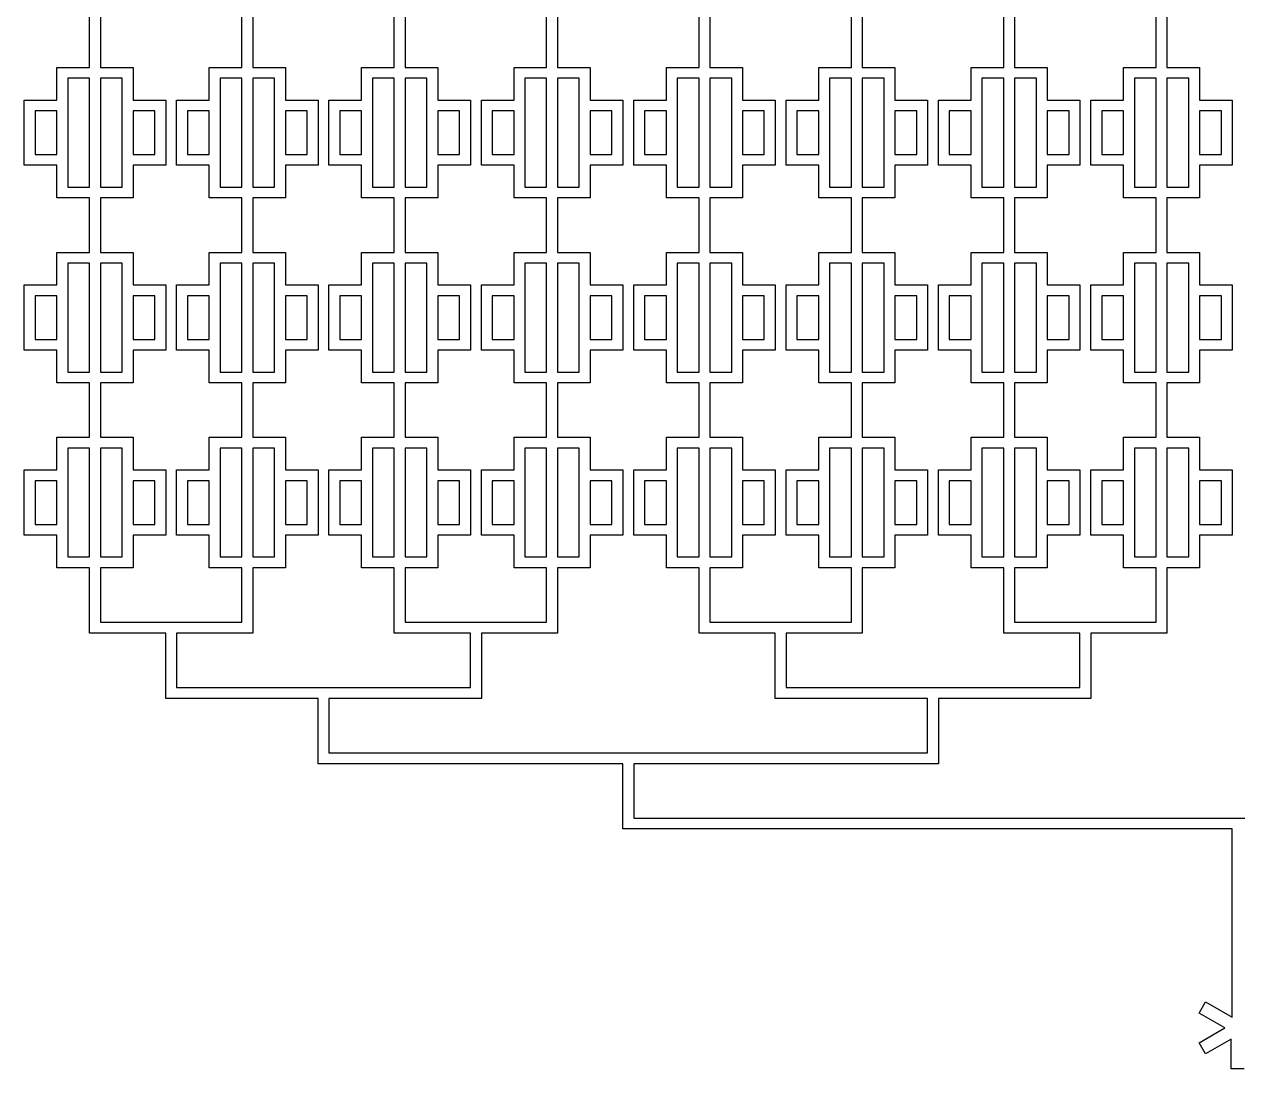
# Model space of a CAD drawing. Extents: x 18762 to 194465, y -118660 to 40000.
# Drawn here: x 18762 to 29912, y 5219 to 14820 of the extents above; entities that cross this region are included whole.
import ezdxf

# ---------------------------------------------------------------- set-up
doc = ezdxf.new("R2010")
doc.units = 13
doc.layers.add('Flow', color=5, linetype='Continuous')

msp = doc.modelspace()

# ---------------------------------------------------------------- linework, layer by layer
at = {"layer": 'Flow'}
for points in [[(29972.497752, 5219.185312), (29852.497752, 5219.185312), (29852.497752, 5490.262263), (29617.738226, 5354.723787), (29557.738226, 5458.646836), (29792.497752, 5594.185312), (29557.738226, 5729.723787), (29617.738226, 5833.646836), (29862.498876, 5692.334208), (29862.498876, 7423.1072), (24262.498876, 7423.1072), (24262.498876, 8023.1072), (21462.498876, 8023.1072), (21462.498876, 8623.1072), (20062.498876, 8623.1072), (20062.498876, 9223.1072), (19362.498876, 9223.1072), (19362.498876, 9573.1072), (19362.498876, 9823.1072), (19062.498876, 9823.1072), (19062.498876, 10123.1072), (18762.498876, 10123.1072), (18762.498876, 10723.1072), (19062.498876, 10723.1072), (19062.498876, 11023.1072), (19362.498876, 11023.1072), (19362.498876, 11273.1072), (19362.498876, 11523.1072), (19062.498876, 11523.1072), (19062.498876, 11823.1072), (18762.498876, 11823.1072), (18762.498876, 12423.1072), (19062.498876, 12423.1072), (19062.498876, 12723.1072), (19362.498876, 12723.1072), (19362.498876, 12973.1072), (19362.498876, 13223.1072), (19062.498876, 13223.1072), (19062.498876, 13523.1072), (18762.498876, 13523.1072), (18762.498876, 14123.1072), (19062.498876, 14123.1072), (19062.498876, 14423.1072), (19362.498876, 14423.1072), (19362.498876, 14673.1072), (19362.498876, 14923.1072)], [(19462.498876, 14923.1072), (19462.498876, 14673.1072), (19462.498876, 14423.1072), (19762.498876, 14423.1072), (19762.498876, 14123.1072), (20062.498876, 14123.1072), (20062.498876, 13523.1072), (19762.498876, 13523.1072), (19762.498876, 13223.1072), (19462.498876, 13223.1072), (19462.498876, 12973.1072), (19462.498876, 12723.1072), (19762.498876, 12723.1072), (19762.498876, 12423.1072), (20062.498876, 12423.1072), (20062.498876, 11823.1072), (19762.498876, 11823.1072), (19762.498876, 11523.1072), (19462.498876, 11523.1072), (19462.498876, 11273.1072), (19462.498876, 11023.1072), (19762.498876, 11023.1072), (19762.498876, 10723.1072), (20062.498876, 10723.1072), (20062.498876, 10123.1072), (19762.498876, 10123.1072), (19762.498876, 9823.1072), (19462.498876, 9823.1072), (19462.498876, 9573.1072), (19462.498876, 9323.1072), (20762.498876, 9323.1072), (20762.498876, 9573.1072), (20762.498876, 9823.1072), (20462.498876, 9823.1072), (20462.498876, 10123.1072), (20162.498876, 10123.1072), (20162.498876, 10723.1072), (20462.498876, 10723.1072), (20462.498876, 11023.1072), (20762.498876, 11023.1072), (20762.498876, 11273.1072), (20762.498876, 11523.1072), (20462.498876, 11523.1072), (20462.498876, 11823.1072), (20162.498876, 11823.1072), (20162.498876, 12423.1072), (20462.498876, 12423.1072), (20462.498876, 12723.1072), (20762.498876, 12723.1072), (20762.498876, 12973.1072), (20762.498876, 13223.1072), (20462.498876, 13223.1072), (20462.498876, 13523.1072), (20162.498876, 13523.1072), (20162.498876, 14123.1072), (20462.498876, 14123.1072), (20462.498876, 14423.1072), (20762.498876, 14423.1072), (20762.498876, 14673.1072), (20762.498876, 14923.1072)], [(20862.498876, 14923.1072), (20862.498876, 14673.1072), (20862.498876, 14423.1072), (21162.498876, 14423.1072), (21162.498876, 14123.1072), (21462.498876, 14123.1072), (21462.498876, 13523.1072), (21162.498876, 13523.1072), (21162.498876, 13223.1072), (20862.498876, 13223.1072), (20862.498876, 12973.1072), (20862.498876, 12723.1072), (21162.498876, 12723.1072), (21162.498876, 12423.1072), (21462.498876, 12423.1072), (21462.498876, 11823.1072), (21162.498876, 11823.1072), (21162.498876, 11523.1072), (20862.498876, 11523.1072), (20862.498876, 11273.1072), (20862.498876, 11023.1072), (21162.498876, 11023.1072), (21162.498876, 10723.1072), (21462.498876, 10723.1072), (21462.498876, 10123.1072), (21162.498876, 10123.1072), (21162.498876, 9823.1072), (20862.498876, 9823.1072), (20862.498876, 9573.1072), (20862.498876, 9223.1072), (20162.498876, 9223.1072), (20162.498876, 8723.1072), (22862.498876, 8723.1072), (22862.498876, 9223.1072), (22162.498876, 9223.1072), (22162.498876, 9573.1072), (22162.498876, 9823.1072), (21862.498876, 9823.1072), (21862.498876, 10123.1072), (21562.498876, 10123.1072), (21562.498876, 10723.1072), (21862.498876, 10723.1072), (21862.498876, 11023.1072), (22162.498876, 11023.1072), (22162.498876, 11273.1072), (22162.498876, 11523.1072), (21862.498876, 11523.1072), (21862.498876, 11823.1072), (21562.498876, 11823.1072), (21562.498876, 12423.1072), (21862.498876, 12423.1072), (21862.498876, 12723.1072), (22162.498876, 12723.1072), (22162.498876, 12973.1072), (22162.498876, 13223.1072), (21862.498876, 13223.1072), (21862.498876, 13523.1072), (21562.498876, 13523.1072), (21562.498876, 14123.1072), (21862.498876, 14123.1072), (21862.498876, 14423.1072), (22162.498876, 14423.1072), (22162.498876, 14673.1072), (22162.498876, 14923.1072)], [(23662.498876, 14923.1072), (23662.498876, 14673.1072), (23662.498876, 14423.1072), (23962.498876, 14423.1072), (23962.498876, 14123.1072), (24262.498876, 14123.1072), (24262.498876, 13523.1072), (23962.498876, 13523.1072), (23962.498876, 13223.1072), (23662.498876, 13223.1072), (23662.498876, 12973.1072), (23662.498876, 12723.1072), (23962.498876, 12723.1072), (23962.498876, 12423.1072), (24262.498876, 12423.1072), (24262.498876, 11823.1072), (23962.498876, 11823.1072), (23962.498876, 11523.1072), (23662.498876, 11523.1072), (23662.498876, 11273.1072), (23662.498876, 11023.1072), (23962.498876, 11023.1072), (23962.498876, 10723.1072), (24262.498876, 10723.1072), (24262.498876, 10123.1072), (23962.498876, 10123.1072), (23962.498876, 9823.1072), (23662.498876, 9823.1072), (23662.498876, 9573.1072), (23662.498876, 9223.1072), (22962.498876, 9223.1072), (22962.498876, 8623.1072), (21562.498876, 8623.1072), (21562.498876, 8123.1072), (27062.498876, 8123.1072), (27062.498876, 8623.1072), (25662.498876, 8623.1072), (25662.498876, 9223.1072), (24962.498876, 9223.1072), (24962.498876, 9573.1072), (24962.498876, 9823.1072), (24662.498876, 9823.1072), (24662.498876, 10123.1072), (24362.498876, 10123.1072), (24362.498876, 10723.1072), (24662.498876, 10723.1072), (24662.498876, 11023.1072), (24962.498876, 11023.1072), (24962.498876, 11273.1072), (24962.498876, 11523.1072), (24662.498876, 11523.1072), (24662.498876, 11823.1072), (24362.498876, 11823.1072), (24362.498876, 12423.1072), (24662.498876, 12423.1072), (24662.498876, 12723.1072), (24962.498876, 12723.1072), (24962.498876, 12973.1072), (24962.498876, 13223.1072), (24662.498876, 13223.1072), (24662.498876, 13523.1072), (24362.498876, 13523.1072), (24362.498876, 14123.1072), (24662.498876, 14123.1072), (24662.498876, 14423.1072), (24962.498876, 14423.1072), (24962.498876, 14673.1072), (24962.498876, 14923.1072)], [(22262.498876, 14923.1072), (22262.498876, 14673.1072), (22262.498876, 14423.1072), (22562.498876, 14423.1072), (22562.498876, 14123.1072), (22862.498876, 14123.1072), (22862.498876, 13523.1072), (22562.498876, 13523.1072), (22562.498876, 13223.1072), (22262.498876, 13223.1072), (22262.498876, 12973.1072), (22262.498876, 12723.1072), (22562.498876, 12723.1072), (22562.498876, 12423.1072), (22862.498876, 12423.1072), (22862.498876, 11823.1072), (22562.498876, 11823.1072), (22562.498876, 11523.1072), (22262.498876, 11523.1072), (22262.498876, 11273.1072), (22262.498876, 11023.1072), (22562.498876, 11023.1072), (22562.498876, 10723.1072), (22862.498876, 10723.1072), (22862.498876, 10123.1072), (22562.498876, 10123.1072), (22562.498876, 9823.1072), (22262.498876, 9823.1072), (22262.498876, 9573.1072), (22262.498876, 9323.1072), (23562.498876, 9323.1072), (23562.498876, 9573.1072), (23562.498876, 9823.1072), (23262.498876, 9823.1072), (23262.498876, 10123.1072), (22962.498876, 10123.1072), (22962.498876, 10723.1072), (23262.498876, 10723.1072), (23262.498876, 11023.1072), (23562.498876, 11023.1072), (23562.498876, 11273.1072), (23562.498876, 11523.1072), (23262.498876, 11523.1072), (23262.498876, 11823.1072), (22962.498876, 11823.1072), (22962.498876, 12423.1072), (23262.498876, 12423.1072), (23262.498876, 12723.1072), (23562.498876, 12723.1072), (23562.498876, 12973.1072), (23562.498876, 13223.1072), (23262.498876, 13223.1072), (23262.498876, 13523.1072), (22962.498876, 13523.1072), (22962.498876, 14123.1072), (23262.498876, 14123.1072), (23262.498876, 14423.1072), (23562.498876, 14423.1072), (23562.498876, 14673.1072), (23562.498876, 14923.1072)], [(29262.498876, 14923.1072), (29262.498876, 14673.1072), (29262.498876, 14423.1072), (29562.498876, 14423.1072), (29562.498876, 14123.1072), (29862.498876, 14123.1072), (29862.498876, 13523.1072), (29562.498876, 13523.1072), (29562.498876, 13223.1072), (29262.498876, 13223.1072), (29262.498876, 12973.1072), (29262.498876, 12723.1072), (29562.498876, 12723.1072), (29562.498876, 12423.1072), (29862.498876, 12423.1072), (29862.498876, 11823.1072), (29562.498876, 11823.1072), (29562.498876, 11523.1072), (29262.498876, 11523.1072), (29262.498876, 11273.1072), (29262.498876, 11023.1072), (29562.498876, 11023.1072), (29562.498876, 10723.1072), (29862.498876, 10723.1072), (29862.498876, 10123.1072), (29562.498876, 10123.1072), (29562.498876, 9823.1072), (29262.498876, 9823.1072), (29262.498876, 9573.1072), (29262.498876, 9223.1072), (28562.498876, 9223.1072), (28562.498876, 8623.1072), (27162.498876, 8623.1072), (27162.498876, 8023.1072), (24362.498876, 8023.1072), (24362.498876, 7523.1072), (35462.498876, 7523.1072)], [(25062.498876, 14923.1072), (25062.498876, 14673.1072), (25062.498876, 14423.1072), (25362.498876, 14423.1072), (25362.498876, 14123.1072), (25662.498876, 14123.1072), (25662.498876, 13523.1072), (25362.498876, 13523.1072), (25362.498876, 13223.1072), (25062.498876, 13223.1072), (25062.498876, 12973.1072), (25062.498876, 12723.1072), (25362.498876, 12723.1072), (25362.498876, 12423.1072), (25662.498876, 12423.1072), (25662.498876, 11823.1072), (25362.498876, 11823.1072), (25362.498876, 11523.1072), (25062.498876, 11523.1072), (25062.498876, 11273.1072), (25062.498876, 11023.1072), (25362.498876, 11023.1072), (25362.498876, 10723.1072), (25662.498876, 10723.1072), (25662.498876, 10123.1072), (25362.498876, 10123.1072), (25362.498876, 9823.1072), (25062.498876, 9823.1072), (25062.498876, 9573.1072), (25062.498876, 9323.1072), (26362.498876, 9323.1072), (26362.498876, 9573.1072), (26362.498876, 9823.1072), (26062.498876, 9823.1072), (26062.498876, 10123.1072), (25762.498876, 10123.1072), (25762.498876, 10723.1072), (26062.498876, 10723.1072), (26062.498876, 11023.1072), (26362.498876, 11023.1072), (26362.498876, 11273.1072), (26362.498876, 11523.1072), (26062.498876, 11523.1072), (26062.498876, 11823.1072), (25762.498876, 11823.1072), (25762.498876, 12423.1072), (26062.498876, 12423.1072), (26062.498876, 12723.1072), (26362.498876, 12723.1072), (26362.498876, 12973.1072), (26362.498876, 13223.1072), (26062.498876, 13223.1072), (26062.498876, 13523.1072), (25762.498876, 13523.1072), (25762.498876, 14123.1072), (26062.498876, 14123.1072), (26062.498876, 14423.1072), (26362.498876, 14423.1072), (26362.498876, 14673.1072), (26362.498876, 14923.1072)], [(26462.498876, 14923.1072), (26462.498876, 14673.1072), (26462.498876, 14423.1072), (26762.498876, 14423.1072), (26762.498876, 14123.1072), (27062.498876, 14123.1072), (27062.498876, 13523.1072), (26762.498876, 13523.1072), (26762.498876, 13223.1072), (26462.498876, 13223.1072), (26462.498876, 12973.1072), (26462.498876, 12723.1072), (26762.498876, 12723.1072), (26762.498876, 12423.1072), (27062.498876, 12423.1072), (27062.498876, 11823.1072), (26762.498876, 11823.1072), (26762.498876, 11523.1072), (26462.498876, 11523.1072), (26462.498876, 11273.1072), (26462.498876, 11023.1072), (26762.498876, 11023.1072), (26762.498876, 10723.1072), (27062.498876, 10723.1072), (27062.498876, 10123.1072), (26762.498876, 10123.1072), (26762.498876, 9823.1072), (26462.498876, 9823.1072), (26462.498876, 9573.1072), (26462.498876, 9223.1072), (25762.498876, 9223.1072), (25762.498876, 8723.1072), (28462.498876, 8723.1072), (28462.498876, 9223.1072), (27762.498876, 9223.1072), (27762.498876, 9573.1072), (27762.498876, 9823.1072), (27462.498876, 9823.1072), (27462.498876, 10123.1072), (27162.498876, 10123.1072), (27162.498876, 10723.1072), (27462.498876, 10723.1072), (27462.498876, 11023.1072), (27762.498876, 11023.1072), (27762.498876, 11273.1072), (27762.498876, 11523.1072), (27462.498876, 11523.1072), (27462.498876, 11823.1072), (27162.498876, 11823.1072), (27162.498876, 12423.1072), (27462.498876, 12423.1072), (27462.498876, 12723.1072), (27762.498876, 12723.1072), (27762.498876, 12973.1072), (27762.498876, 13223.1072), (27462.498876, 13223.1072), (27462.498876, 13523.1072), (27162.498876, 13523.1072), (27162.498876, 14123.1072), (27462.498876, 14123.1072), (27462.498876, 14423.1072), (27762.498876, 14423.1072), (27762.498876, 14673.1072), (27762.498876, 14923.1072)], [(27862.498876, 14923.1072), (27862.498876, 14673.1072), (27862.498876, 14423.1072), (28162.498876, 14423.1072), (28162.498876, 14123.1072), (28462.498876, 14123.1072), (28462.498876, 13523.1072), (28162.498876, 13523.1072), (28162.498876, 13223.1072), (27862.498876, 13223.1072), (27862.498876, 12973.1072), (27862.498876, 12723.1072), (28162.498876, 12723.1072), (28162.498876, 12423.1072), (28462.498876, 12423.1072), (28462.498876, 11823.1072), (28162.498876, 11823.1072), (28162.498876, 11523.1072), (27862.498876, 11523.1072), (27862.498876, 11273.1072), (27862.498876, 11023.1072), (28162.498876, 11023.1072), (28162.498876, 10723.1072), (28462.498876, 10723.1072), (28462.498876, 10123.1072), (28162.498876, 10123.1072), (28162.498876, 9823.1072), (27862.498876, 9823.1072), (27862.498876, 9573.1072), (27862.498876, 9323.1072), (29162.498876, 9323.1072), (29162.498876, 9573.1072), (29162.498876, 9823.1072), (28862.498876, 9823.1072), (28862.498876, 10123.1072), (28562.498876, 10123.1072), (28562.498876, 10723.1072), (28862.498876, 10723.1072), (28862.498876, 11023.1072), (29162.498876, 11023.1072), (29162.498876, 11273.1072), (29162.498876, 11523.1072), (28862.498876, 11523.1072), (28862.498876, 11823.1072), (28562.498876, 11823.1072), (28562.498876, 12423.1072), (28862.498876, 12423.1072), (28862.498876, 12723.1072), (29162.498876, 12723.1072), (29162.498876, 12973.1072), (29162.498876, 13223.1072), (28862.498876, 13223.1072), (28862.498876, 13523.1072), (28562.498876, 13523.1072), (28562.498876, 14123.1072), (28862.498876, 14123.1072), (28862.498876, 14423.1072), (29162.498876, 14423.1072), (29162.498876, 14673.1072), (29162.498876, 14923.1072)]]:
    msp.add_lwpolyline(points, dxfattribs=at)
for points in [[(19362.498876, 13323.1072), (19362.498876, 14323.1072), (19162.498876, 14323.1072), (19162.498876, 13323.1072)], [(19662.498876, 14323.1072), (19462.498876, 14323.1072), (19462.498876, 13323.1072), (19662.498876, 13323.1072)], [(20762.498876, 13323.1072), (20762.498876, 14323.1072), (20562.498876, 14323.1072), (20562.498876, 13323.1072)], [(21062.498876, 14323.1072), (20862.498876, 14323.1072), (20862.498876, 13323.1072), (21062.498876, 13323.1072)], [(22162.498876, 13323.1072), (22162.498876, 14323.1072), (21962.498876, 14323.1072), (21962.498876, 13323.1072)], [(22462.498876, 14323.1072), (22262.498876, 14323.1072), (22262.498876, 13323.1072), (22462.498876, 13323.1072)], [(23562.498876, 13323.1072), (23562.498876, 14323.1072), (23362.498876, 14323.1072), (23362.498876, 13323.1072)], [(23862.498876, 14323.1072), (23662.498876, 14323.1072), (23662.498876, 13323.1072), (23862.498876, 13323.1072)], [(24962.498876, 13323.1072), (24962.498876, 14323.1072), (24762.498876, 14323.1072), (24762.498876, 13323.1072)], [(25262.498876, 14323.1072), (25062.498876, 14323.1072), (25062.498876, 13323.1072), (25262.498876, 13323.1072)], [(26362.498876, 13323.1072), (26362.498876, 14323.1072), (26162.498876, 14323.1072), (26162.498876, 13323.1072)], [(26662.498876, 14323.1072), (26462.498876, 14323.1072), (26462.498876, 13323.1072), (26662.498876, 13323.1072)], [(27762.498876, 13323.1072), (27762.498876, 14323.1072), (27562.498876, 14323.1072), (27562.498876, 13323.1072)], [(28062.498876, 14323.1072), (27862.498876, 14323.1072), (27862.498876, 13323.1072), (28062.498876, 13323.1072)], [(29162.498876, 13323.1072), (29162.498876, 14323.1072), (28962.498876, 14323.1072), (28962.498876, 13323.1072)], [(29462.498876, 14323.1072), (29262.498876, 14323.1072), (29262.498876, 13323.1072), (29462.498876, 13323.1072)], [(19062.498876, 13623.1072), (19062.498876, 14023.1072), (18862.498876, 14023.1072), (18862.498876, 13623.1072)], [(19962.498876, 14023.1072), (19762.498876, 14023.1072), (19762.498876, 13623.1072), (19962.498876, 13623.1072)], [(20462.498876, 13623.1072), (20462.498876, 14023.1072), (20262.498876, 14023.1072), (20262.498876, 13623.1072)], [(21362.498876, 14023.1072), (21162.498876, 14023.1072), (21162.498876, 13623.1072), (21362.498876, 13623.1072)], [(21862.498876, 13623.1072), (21862.498876, 14023.1072), (21662.498876, 14023.1072), (21662.498876, 13623.1072)], [(22762.498876, 14023.1072), (22562.498876, 14023.1072), (22562.498876, 13623.1072), (22762.498876, 13623.1072)], [(23262.498876, 13623.1072), (23262.498876, 14023.1072), (23062.498876, 14023.1072), (23062.498876, 13623.1072)], [(24162.498876, 14023.1072), (23962.498876, 14023.1072), (23962.498876, 13623.1072), (24162.498876, 13623.1072)], [(24662.498876, 13623.1072), (24662.498876, 14023.1072), (24462.498876, 14023.1072), (24462.498876, 13623.1072)], [(25562.498876, 14023.1072), (25362.498876, 14023.1072), (25362.498876, 13623.1072), (25562.498876, 13623.1072)], [(26062.498876, 13623.1072), (26062.498876, 14023.1072), (25862.498876, 14023.1072), (25862.498876, 13623.1072)], [(26962.498876, 14023.1072), (26762.498876, 14023.1072), (26762.498876, 13623.1072), (26962.498876, 13623.1072)], [(27462.498876, 13623.1072), (27462.498876, 14023.1072), (27262.498876, 14023.1072), (27262.498876, 13623.1072)], [(28362.498876, 14023.1072), (28162.498876, 14023.1072), (28162.498876, 13623.1072), (28362.498876, 13623.1072)], [(28862.498876, 13623.1072), (28862.498876, 14023.1072), (28662.498876, 14023.1072), (28662.498876, 13623.1072)], [(29762.498876, 14023.1072), (29562.498876, 14023.1072), (29562.498876, 13623.1072), (29762.498876, 13623.1072)], [(19362.498876, 11623.1072), (19362.498876, 12623.1072), (19162.498876, 12623.1072), (19162.498876, 11623.1072)], [(19662.498876, 12623.1072), (19462.498876, 12623.1072), (19462.498876, 11623.1072), (19662.498876, 11623.1072)], [(20762.498876, 11623.1072), (20762.498876, 12623.1072), (20562.498876, 12623.1072), (20562.498876, 11623.1072)], [(21062.498876, 12623.1072), (20862.498876, 12623.1072), (20862.498876, 11623.1072), (21062.498876, 11623.1072)], [(22162.498876, 11623.1072), (22162.498876, 12623.1072), (21962.498876, 12623.1072), (21962.498876, 11623.1072)], [(22462.498876, 12623.1072), (22262.498876, 12623.1072), (22262.498876, 11623.1072), (22462.498876, 11623.1072)], [(23562.498876, 11623.1072), (23562.498876, 12623.1072), (23362.498876, 12623.1072), (23362.498876, 11623.1072)], [(23862.498876, 12623.1072), (23662.498876, 12623.1072), (23662.498876, 11623.1072), (23862.498876, 11623.1072)], [(24962.498876, 11623.1072), (24962.498876, 12623.1072), (24762.498876, 12623.1072), (24762.498876, 11623.1072)], [(25262.498876, 12623.1072), (25062.498876, 12623.1072), (25062.498876, 11623.1072), (25262.498876, 11623.1072)], [(26362.498876, 11623.1072), (26362.498876, 12623.1072), (26162.498876, 12623.1072), (26162.498876, 11623.1072)], [(26662.498876, 12623.1072), (26462.498876, 12623.1072), (26462.498876, 11623.1072), (26662.498876, 11623.1072)], [(27762.498876, 11623.1072), (27762.498876, 12623.1072), (27562.498876, 12623.1072), (27562.498876, 11623.1072)], [(28062.498876, 12623.1072), (27862.498876, 12623.1072), (27862.498876, 11623.1072), (28062.498876, 11623.1072)], [(29162.498876, 11623.1072), (29162.498876, 12623.1072), (28962.498876, 12623.1072), (28962.498876, 11623.1072)], [(29462.498876, 12623.1072), (29262.498876, 12623.1072), (29262.498876, 11623.1072), (29462.498876, 11623.1072)], [(19062.498876, 11923.1072), (19062.498876, 12323.1072), (18862.498876, 12323.1072), (18862.498876, 11923.1072)], [(19962.498876, 12323.1072), (19762.498876, 12323.1072), (19762.498876, 11923.1072), (19962.498876, 11923.1072)], [(20462.498876, 11923.1072), (20462.498876, 12323.1072), (20262.498876, 12323.1072), (20262.498876, 11923.1072)], [(21362.498876, 12323.1072), (21162.498876, 12323.1072), (21162.498876, 11923.1072), (21362.498876, 11923.1072)], [(21862.498876, 11923.1072), (21862.498876, 12323.1072), (21662.498876, 12323.1072), (21662.498876, 11923.1072)], [(22762.498876, 12323.1072), (22562.498876, 12323.1072), (22562.498876, 11923.1072), (22762.498876, 11923.1072)], [(23262.498876, 11923.1072), (23262.498876, 12323.1072), (23062.498876, 12323.1072), (23062.498876, 11923.1072)], [(24162.498876, 12323.1072), (23962.498876, 12323.1072), (23962.498876, 11923.1072), (24162.498876, 11923.1072)], [(24662.498876, 11923.1072), (24662.498876, 12323.1072), (24462.498876, 12323.1072), (24462.498876, 11923.1072)], [(25562.498876, 12323.1072), (25362.498876, 12323.1072), (25362.498876, 11923.1072), (25562.498876, 11923.1072)], [(26062.498876, 11923.1072), (26062.498876, 12323.1072), (25862.498876, 12323.1072), (25862.498876, 11923.1072)], [(26962.498876, 12323.1072), (26762.498876, 12323.1072), (26762.498876, 11923.1072), (26962.498876, 11923.1072)], [(27462.498876, 11923.1072), (27462.498876, 12323.1072), (27262.498876, 12323.1072), (27262.498876, 11923.1072)], [(28362.498876, 12323.1072), (28162.498876, 12323.1072), (28162.498876, 11923.1072), (28362.498876, 11923.1072)], [(28862.498876, 11923.1072), (28862.498876, 12323.1072), (28662.498876, 12323.1072), (28662.498876, 11923.1072)], [(29762.498876, 12323.1072), (29562.498876, 12323.1072), (29562.498876, 11923.1072), (29762.498876, 11923.1072)], [(19362.498876, 9923.1072), (19362.498876, 10923.1072), (19162.498876, 10923.1072), (19162.498876, 9923.1072)], [(19662.498876, 10923.1072), (19462.498876, 10923.1072), (19462.498876, 9923.1072), (19662.498876, 9923.1072)], [(20762.498876, 9923.1072), (20762.498876, 10923.1072), (20562.498876, 10923.1072), (20562.498876, 9923.1072)], [(21062.498876, 10923.1072), (20862.498876, 10923.1072), (20862.498876, 9923.1072), (21062.498876, 9923.1072)], [(22162.498876, 9923.1072), (22162.498876, 10923.1072), (21962.498876, 10923.1072), (21962.498876, 9923.1072)], [(22462.498876, 10923.1072), (22262.498876, 10923.1072), (22262.498876, 9923.1072), (22462.498876, 9923.1072)], [(23562.498876, 9923.1072), (23562.498876, 10923.1072), (23362.498876, 10923.1072), (23362.498876, 9923.1072)], [(23862.498876, 10923.1072), (23662.498876, 10923.1072), (23662.498876, 9923.1072), (23862.498876, 9923.1072)], [(24962.498876, 9923.1072), (24962.498876, 10923.1072), (24762.498876, 10923.1072), (24762.498876, 9923.1072)], [(25262.498876, 10923.1072), (25062.498876, 10923.1072), (25062.498876, 9923.1072), (25262.498876, 9923.1072)], [(26362.498876, 9923.1072), (26362.498876, 10923.1072), (26162.498876, 10923.1072), (26162.498876, 9923.1072)], [(26662.498876, 10923.1072), (26462.498876, 10923.1072), (26462.498876, 9923.1072), (26662.498876, 9923.1072)], [(27762.498876, 9923.1072), (27762.498876, 10923.1072), (27562.498876, 10923.1072), (27562.498876, 9923.1072)], [(28062.498876, 10923.1072), (27862.498876, 10923.1072), (27862.498876, 9923.1072), (28062.498876, 9923.1072)], [(29162.498876, 9923.1072), (29162.498876, 10923.1072), (28962.498876, 10923.1072), (28962.498876, 9923.1072)], [(29462.498876, 10923.1072), (29262.498876, 10923.1072), (29262.498876, 9923.1072), (29462.498876, 9923.1072)], [(19062.498876, 10223.1072), (19062.498876, 10623.1072), (18862.498876, 10623.1072), (18862.498876, 10223.1072)], [(19962.498876, 10623.1072), (19762.498876, 10623.1072), (19762.498876, 10223.1072), (19962.498876, 10223.1072)], [(20462.498876, 10223.1072), (20462.498876, 10623.1072), (20262.498876, 10623.1072), (20262.498876, 10223.1072)], [(21362.498876, 10623.1072), (21162.498876, 10623.1072), (21162.498876, 10223.1072), (21362.498876, 10223.1072)], [(21862.498876, 10223.1072), (21862.498876, 10623.1072), (21662.498876, 10623.1072), (21662.498876, 10223.1072)], [(22762.498876, 10623.1072), (22562.498876, 10623.1072), (22562.498876, 10223.1072), (22762.498876, 10223.1072)], [(23262.498876, 10223.1072), (23262.498876, 10623.1072), (23062.498876, 10623.1072), (23062.498876, 10223.1072)], [(24162.498876, 10623.1072), (23962.498876, 10623.1072), (23962.498876, 10223.1072), (24162.498876, 10223.1072)], [(24662.498876, 10223.1072), (24662.498876, 10623.1072), (24462.498876, 10623.1072), (24462.498876, 10223.1072)], [(25562.498876, 10623.1072), (25362.498876, 10623.1072), (25362.498876, 10223.1072), (25562.498876, 10223.1072)], [(26062.498876, 10223.1072), (26062.498876, 10623.1072), (25862.498876, 10623.1072), (25862.498876, 10223.1072)], [(26962.498876, 10623.1072), (26762.498876, 10623.1072), (26762.498876, 10223.1072), (26962.498876, 10223.1072)], [(27462.498876, 10223.1072), (27462.498876, 10623.1072), (27262.498876, 10623.1072), (27262.498876, 10223.1072)], [(28362.498876, 10623.1072), (28162.498876, 10623.1072), (28162.498876, 10223.1072), (28362.498876, 10223.1072)], [(28862.498876, 10223.1072), (28862.498876, 10623.1072), (28662.498876, 10623.1072), (28662.498876, 10223.1072)], [(29762.498876, 10623.1072), (29562.498876, 10623.1072), (29562.498876, 10223.1072), (29762.498876, 10223.1072)]]:
    msp.add_lwpolyline(points, close=True, dxfattribs=at)

doc.saveas('drawing.dxf')
